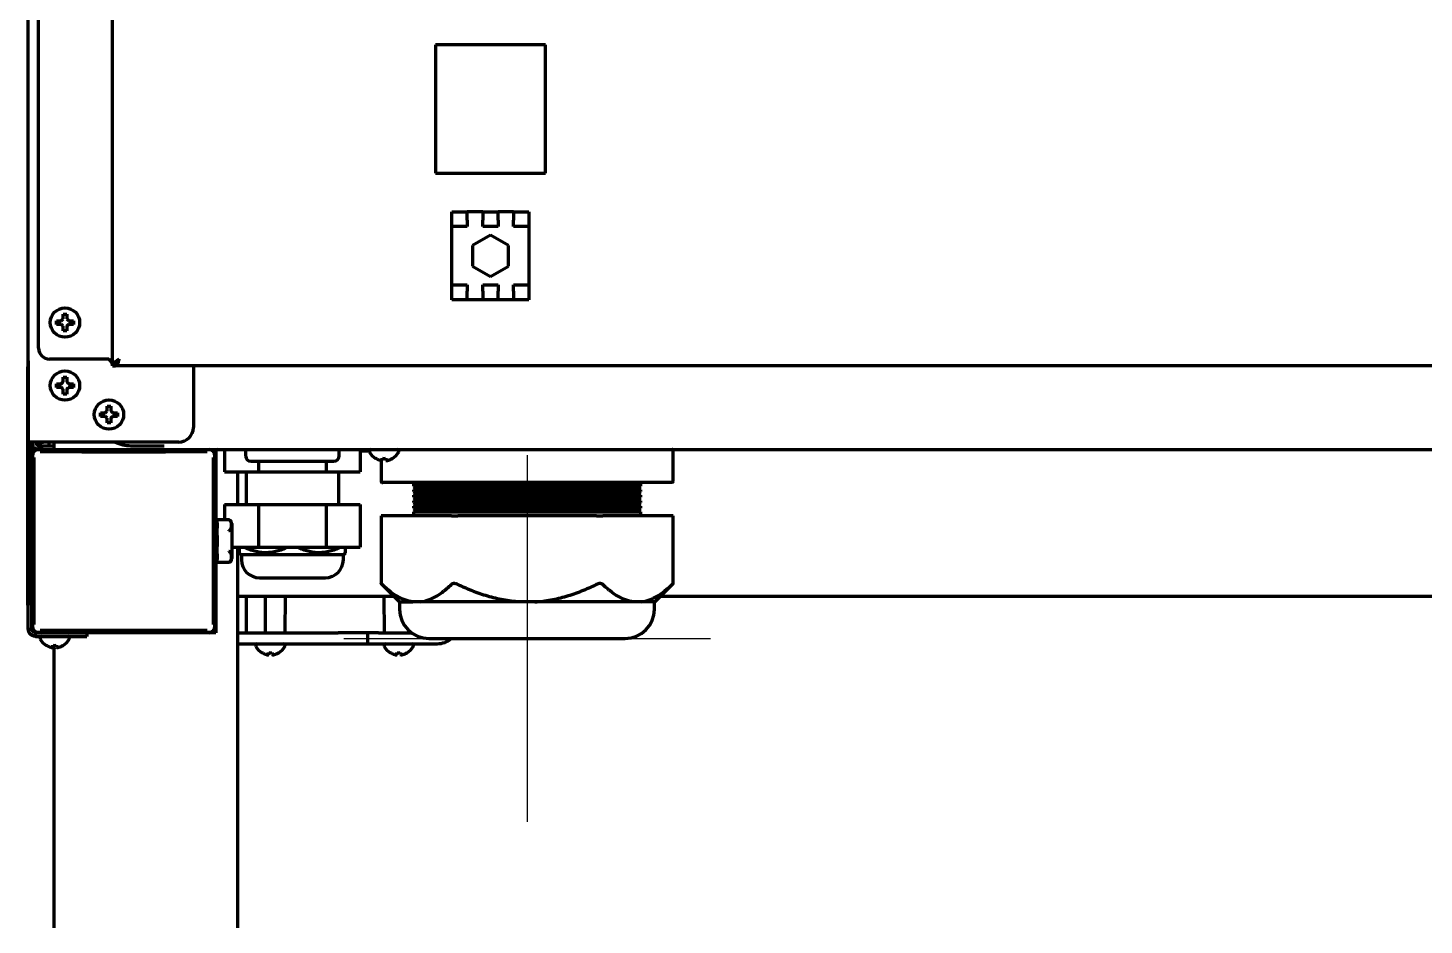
# Model space of a CAD drawing. Header units: inches. Extents: x -2898 to 7248, y 606 to 5598.
# Drawn here: x 6318.7 to 6699.3, y 2282.1 to 2526.8 of the extents above; entities that cross this region are included whole.
import ezdxf

# ---------------------------------------------------------------- set-up
doc = ezdxf.new("R2010")
doc.units = ezdxf.units.IN

# ---------------------------------------------------------------- blocks, each defined once
blk = doc.blocks.new('A$C29D5572B')
at = {"color": 1}
for p, q in [((0, 50), (0, -50)), ((-50, 0), (50, 0))]:
    blk.add_line(p, q, dxfattribs=at)
blk = doc.blocks.new('A$C0F8E2EAE')
blk.add_blockref('A$C29D5572B', (0, 0))

msp = doc.modelspace()

# ---------------------------------------------------------------- linework, layer by layer
at = {"linetype": 'Continuous', "lineweight": 70}
for p, q in [((6318.77, 2413.84), (6318.77, 4065.37)), ((6341.77, 2434.64), (6341.77, 2752.44)), ((6321.57, 2439.44), (6321.57, 2748.14)), ((6459.77, 2522.14), (6429.77, 2522.14)), ((6429.77, 2522.14), (6429.77, 2487.14)), ((6459.77, 2487.14), (6459.77, 2522.14)), ((6429.77, 2487.14), (6459.77, 2487.14)), ((6434.27, 2472.59), (6434.27, 2476.64)), ((6434.27, 2476.64), (6438.47, 2476.64)), ((6438.47, 2474.31), (6438.47, 2476.64)), ((6442.67, 2476.64), (6438.47, 2476.64)), ((6442.67, 2476.64), (6442.67, 2474.31)), ((6442.67, 2476.64), (6446.87, 2476.64)), ((6446.87, 2474.31), (6446.87, 2476.64)), ((6451.07, 2476.64), (6446.87, 2476.64)), ((6451.07, 2476.64), (6455.27, 2476.64)), ((6451.07, 2476.64), (6451.07, 2474.31)), ((6455.27, 2476.64), (6455.27, 2472.59)), ((6434.27, 2471.14), (6434.27, 2472.59)), ((6438.47, 2472.59), (6434.27, 2472.59)), ((6434.27, 2458.14), (6434.27, 2471.14)), ((6438.47, 2474.31), (6438.47, 2472.59)), ((6442.67, 2472.59), (6442.67, 2474.31)), ((6446.87, 2472.59), (6442.67, 2472.59)), ((6446.87, 2474.31), (6446.87, 2472.59)), ((6451.07, 2472.59), (6451.07, 2474.31)), ((6455.27, 2472.59), (6451.07, 2472.59)), ((6455.27, 2472.59), (6455.27, 2471.14)), ((6455.27, 2471.14), (6455.27, 2458.14)), ((6444.77, 2470.29), (6439.88, 2467.47)), ((6439.88, 2467.47), (6439.88, 2461.82)), ((6449.66, 2467.47), (6444.77, 2470.29)), ((6449.66, 2461.82), (6449.66, 2467.47)), ((6439.88, 2461.82), (6444.77, 2458.99)), ((6444.77, 2458.99), (6449.66, 2461.82)), ((6434.27, 2456.7), (6434.27, 2458.14)), ((6434.27, 2452.64), (6434.27, 2456.7)), ((6434.27, 2456.7), (6438.47, 2456.7)), ((6438.47, 2456.7), (6438.47, 2454.98)), ((6442.67, 2454.98), (6442.67, 2456.7)), ((6442.67, 2456.7), (6446.87, 2456.7)), ((6446.87, 2456.7), (6446.87, 2454.98)), ((6451.07, 2456.7), (6455.27, 2456.7)), ((6451.07, 2454.98), (6451.07, 2456.7)), ((6455.27, 2458.14), (6455.27, 2456.7)), ((6455.27, 2456.7), (6455.27, 2452.64)), ((6438.47, 2452.64), (6434.27, 2452.64)), ((6438.47, 2452.64), (6438.47, 2454.98)), ((6442.67, 2452.64), (6438.47, 2452.64)), ((6442.67, 2454.98), (6442.67, 2452.64)), ((6446.87, 2452.64), (6442.67, 2452.64)), ((6446.87, 2452.64), (6446.87, 2454.98)), ((6451.07, 2452.64), (6446.87, 2452.64)), ((6451.07, 2454.98), (6451.07, 2452.64)), ((6455.27, 2452.64), (6451.07, 2452.64)), ((6326.47, 2446.44), (6326.47, 2446.94)), ((6326.47, 2445.94), (6326.47, 2446.44)), ((6331.07, 2446.94), (6331.07, 2446.44)), ((6331.07, 2446.44), (6331.07, 2445.94)), ((6318.81, 2437.84), (6318.67, 2437.84)), ((6318.67, 2437.84), (6318.73, 2434.34)), ((6340.77, 2436.44), (6324.57, 2436.44)), ((6318.68, 2434.34), (6318.73, 2434.34)), ((6318.68, 2432.34), (6318.68, 2434.34)), ((6318.73, 2434.34), (6318.73, 2432.34)), ((6318.73, 2433.91), (6318.77, 2431.84)), ((6341.77, 2434.64), (6342.57, 2434.64)), ((6342.67, 2434.64), (6342.67, 2435.14)), ((7186.87, 2434.64), (6342.67, 2434.64)), ((6363.77, 2434.64), (6363.77, 2417.84)), ((6318.68, 2371.34), (6318.68, 2432.34)), ((6318.73, 2432.34), (6318.73, 2371.34)), ((6318.73, 2431.84), (6318.77, 2431.84)), ((6326.47, 2429.24), (6326.47, 2429.74)), ((6326.47, 2428.74), (6326.47, 2429.24)), ((6331.07, 2429.74), (6331.07, 2429.24)), ((6331.07, 2429.24), (6331.07, 2428.74)), ((6338.47, 2421.34), (6338.47, 2421.84)), ((6338.47, 2420.84), (6338.47, 2421.34)), ((6343.07, 2421.84), (6343.07, 2421.34)), ((6343.07, 2421.34), (6343.07, 2420.84)), ((6318.77, 2362.84), (6318.77, 2413.84)), ((6320.77, 2413.84), (6318.77, 2413.84)), ((6319.77, 2362.84), (6319.77, 2413.84)), ((6359.77, 2413.84), (6320.77, 2413.84)), ((6321.27, 2413.34), (6321.27, 2413.84)), ((6322.47, 2413.84), (6322.47, 2413.34)), ((6324.47, 2412.84), (6324.47, 2413.84)), ((6325.77, 2413.84), (6325.77, 2411.84)), ((6319.77, 2412.04), (6320.77, 2412.04)), ((6319.77, 2363.64), (6319.77, 2410.04)), ((6319.9, 2410.12), (6319.9, 2363.57)), ((6321.27, 2413.34), (6322.47, 2413.34)), ((6368.05, 2411.72), (6321.5, 2411.72)), ((6321.57, 2411.84), (6321.77, 2411.84)), ((6321.77, 2412.84), (6322.44, 2412.84)), ((6321.77, 2411.84), (6321.77, 2412.84)), ((6321.77, 2411.84), (6322.44, 2411.84)), ((6322.44, 2412.84), (6325.77, 2412.84)), ((6322.44, 2411.84), (6322.44, 2412.84)), ((6322.44, 2411.84), (6325.77, 2411.84)), ((6325.77, 2411.84), (7203.77, 2411.84)), ((6346.77, 2412.84), (6353.77, 2412.84)), ((6353.77, 2412.84), (6355.77, 2412.84)), ((6368.94, 2411.44), (6369.77, 2411.44)), ((6369.65, 2363.57), (6369.65, 2410.12)), ((6369.77, 2410.04), (6369.77, 2411.44)), ((6369.77, 2410.04), (6369.77, 2363.64)), ((6369.87, 2411.34), (6369.87, 2391.44)), ((6372.27, 2411.84), (6372.27, 2405.74)), ((6378.02, 2411.84), (6378.02, 2410.09)), ((6403.52, 2410.09), (6403.52, 2411.84)), ((6409.27, 2411.84), (6409.27, 2405.74)), ((6409.27, 2411.44), (6411.77, 2411.44)), ((6411.77, 2411.44), (6411.77, 2411.24)), ((6419.77, 2411.24), (6419.77, 2411.44)), ((6494.59, 2403.09), (6494.59, 2411.59)), ((6379.52, 2408.59), (6402.02, 2408.59)), ((6381.52, 2408.59), (6381.52, 2405.74)), ((6400.02, 2408.59), (6400.02, 2405.74)), ((6413.47, 2409.37), (6413.47, 2409.4)), ((6414.95, 2408.83), (6414.95, 2403.09)), ((6418.07, 2409.4), (6418.07, 2409.37)), ((6372.27, 2405.74), (6381.52, 2405.74)), ((6375.77, 2405.74), (6375.77, 2396.84)), ((6378.15, 2405.74), (6378.15, 2396.84)), ((6381.52, 2405.74), (6400.02, 2405.74)), ((6400.02, 2405.74), (6409.27, 2405.74)), ((6403.4, 2396.84), (6403.4, 2405.74)), ((6415.2, 2402.84), (6415.44, 2402.84)), ((6434.35, 2402.84), (6415.44, 2402.84)), ((6424.64, 2402.84), (6423.77, 2402.34)), ((6423.77, 2402.34), (6454.77, 2402.34)), ((6423.77, 2402.34), (6423.77, 2401.84)), ((6435.86, 2402.84), (6434.35, 2402.84)), ((6473.68, 2402.84), (6435.86, 2402.84)), ((6454.77, 2402.34), (6485.77, 2402.34)), ((6475.19, 2402.84), (6473.68, 2402.84)), ((6494.1, 2402.84), (6475.19, 2402.84)), ((6485.77, 2402.34), (6484.9, 2402.84)), ((6485.77, 2401.84), (6485.77, 2402.34)), ((6494.34, 2402.84), (6494.1, 2402.84)), ((6485.77, 2401.84), (6423.77, 2401.84)), ((6423.77, 2401.84), (6424.64, 2401.34)), ((6424.64, 2401.34), (6423.77, 2400.84)), ((6423.77, 2400.84), (6423.77, 2400.34)), ((6423.77, 2400.84), (6454.77, 2400.84)), ((6485.77, 2400.34), (6423.77, 2400.34)), ((6423.77, 2400.34), (6424.64, 2399.84)), ((6424.64, 2399.84), (6423.77, 2399.34)), ((6423.77, 2399.34), (6454.77, 2399.34)), ((6423.77, 2399.34), (6423.77, 2398.84)), ((6485.77, 2398.84), (6423.77, 2398.84)), ((6423.77, 2398.84), (6424.64, 2398.34)), ((6424.64, 2398.34), (6423.77, 2397.84)), ((6484.9, 2401.34), (6424.64, 2401.34)), ((6484.9, 2399.84), (6424.64, 2399.84)), ((6484.9, 2398.34), (6424.64, 2398.34)), ((6454.77, 2400.84), (6485.77, 2400.84)), ((6454.77, 2399.34), (6485.77, 2399.34)), ((6484.9, 2401.34), (6485.77, 2401.84)), ((6485.77, 2400.84), (6484.9, 2401.34)), ((6484.9, 2399.84), (6485.77, 2400.34)), ((6485.77, 2399.34), (6484.9, 2399.84)), ((6484.9, 2398.34), (6485.77, 2398.84)), ((6485.77, 2397.84), (6484.9, 2398.34)), ((6485.77, 2400.34), (6485.77, 2400.84)), ((6485.77, 2398.84), (6485.77, 2399.34)), ((6372.27, 2396.84), (6381.52, 2396.84)), ((6372.27, 2396.84), (6372.27, 2392.6)), ((6381.52, 2396.84), (6381.52, 2385.14)), ((6381.52, 2396.84), (6400.02, 2396.84)), ((6400.02, 2396.84), (6409.27, 2396.84)), ((6400.02, 2396.84), (6400.02, 2385.14)), ((6409.27, 2396.84), (6409.27, 2385.14)), ((6423.77, 2397.84), (6454.77, 2397.84)), ((6423.77, 2397.84), (6423.77, 2397.34)), ((6485.77, 2397.34), (6423.77, 2397.34)), ((6423.77, 2397.34), (6424.64, 2396.84)), ((6424.64, 2396.84), (6423.77, 2396.34)), ((6423.77, 2396.34), (6423.77, 2395.84)), ((6423.77, 2396.34), (6454.77, 2396.34)), ((6423.77, 2395.84), (6424.64, 2395.34)), ((6485.77, 2395.84), (6423.77, 2395.84)), ((6424.64, 2395.34), (6423.77, 2394.84)), ((6423.77, 2394.84), (6423.77, 2393.74)), ((6423.77, 2394.84), (6454.77, 2394.84)), ((6484.9, 2396.84), (6424.64, 2396.84)), ((6484.9, 2395.34), (6424.64, 2395.34)), ((6454.77, 2397.84), (6485.77, 2397.84)), ((6454.77, 2396.34), (6485.77, 2396.34)), ((6454.77, 2394.84), (6485.77, 2394.84)), ((6484.9, 2396.84), (6485.77, 2397.34)), ((6485.77, 2396.34), (6484.9, 2396.84)), ((6484.9, 2395.34), (6485.77, 2395.84)), ((6485.77, 2394.84), (6484.9, 2395.34)), ((6485.77, 2397.34), (6485.77, 2397.84)), ((6485.77, 2395.84), (6485.77, 2396.34)), ((6485.77, 2393.74), (6485.77, 2394.84)), ((6369.77, 2391.34), (6370.27, 2391.84)), ((6370.27, 2391.84), (6370.27, 2392.5)), ((6370.27, 2391.84), (6370.27, 2391.49)), ((6370.27, 2391.49), (6370.27, 2390.33)), ((6373.44, 2392.6), (6370.37, 2392.6)), ((6373.62, 2392.56), (6373.46, 2392.6)), ((6374.27, 2391.62), (6374.27, 2382.07)), ((6415.22, 2393.74), (6414.95, 2393.74)), ((6414.95, 2393.74), (6414.95, 2375.24)), ((6434.13, 2393.74), (6415.22, 2393.74)), ((6434.13, 2393.74), (6435.86, 2393.74)), ((6473.68, 2393.74), (6435.86, 2393.74)), ((6473.68, 2393.74), (6475.41, 2393.74)), ((6494.32, 2393.74), (6475.41, 2393.74)), ((6494.59, 2393.74), (6494.32, 2393.74)), ((6494.59, 2375.24), (6494.59, 2393.74)), ((6370.27, 2389.67), (6370.27, 2390.33)), ((6370.27, 2388.36), (6370.27, 2389.67)), ((6370.27, 2388.36), (6370.27, 2387.2)), ((6370.27, 2387.2), (6370.27, 2386.49)), ((6370.27, 2386.49), (6370.27, 2385.33)), ((6370.27, 2384.01), (6370.27, 2385.33)), ((6370.27, 2383.36), (6370.27, 2384.01)), ((6370.27, 2383.36), (6370.27, 2382.2)), ((6374.27, 2385.14), (6381.52, 2385.14)), ((6375.77, 2385.14), (6375.77, 2281.34)), ((6376.27, 2383.64), (6376.87, 2383.04)), ((6381.52, 2385.14), (6400.02, 2385.14)), ((6400.02, 2385.14), (6409.27, 2385.14)), ((6404.67, 2383.04), (6405.27, 2383.64)), ((6370.27, 2381.84), (6369.77, 2382.34)), ((6369.87, 2382.24), (6369.87, 2361.84)), ((6370.27, 2382.2), (6370.27, 2381.84)), ((6370.27, 2381.19), (6370.27, 2381.84)), ((6370.37, 2381.09), (6373.44, 2381.09)), ((6376.87, 2383.04), (6376.87, 2381.74)), ((6404.67, 2383.04), (6376.87, 2383.04)), ((6404.67, 2381.74), (6404.67, 2383.04)), ((6381.77, 2376.84), (6399.77, 2376.84)), ((6318.77, 2371.84), (6318.73, 2371.84)), ((6369.77, 2371.84), (6369.88, 2371.84)), ((6375.78, 2371.84), (6418.36, 2371.84)), ((6378.15, 2371.84), (6378.15, 2361.84)), ((6383.4, 2361.84), (6383.4, 2371.84)), ((6388.77, 2361.84), (6388.86, 2371.84)), ((6414.95, 2375.24), (6419.95, 2370.24)), ((6415.68, 2371.84), (6415.77, 2361.84)), ((6489.59, 2370.24), (6494.59, 2375.24)), ((6491.2, 2371.84), (6737.63, 2371.84)), ((6318.68, 2369.34), (6318.68, 2371.34)), ((6318.73, 2369.34), (6318.68, 2369.34)), ((6318.73, 2371.34), (6318.73, 2369.34)), ((6419.95, 2370.24), (6423.6, 2370.24)), ((6420.02, 2370.24), (6420.02, 2368.24)), ((6424.68, 2370.24), (6423.6, 2370.24)), ((6425.75, 2370.24), (6424.68, 2370.24)), ((6452.62, 2370.24), (6425.75, 2370.24)), ((6454.77, 2370.24), (6452.62, 2370.24)), ((6456.92, 2370.24), (6454.77, 2370.24)), ((6483.79, 2370.24), (6456.92, 2370.24)), ((6484.87, 2370.24), (6483.79, 2370.24)), ((6485.94, 2370.24), (6484.87, 2370.24)), ((6489.59, 2370.24), (6485.94, 2370.24)), ((6489.52, 2368.24), (6489.52, 2370.24)), ((6318.77, 2362.84), (6319.77, 2362.84)), ((6320.77, 2361.84), (6334.62, 2361.84)), ((6320.77, 2360.84), (6320.77, 2361.84)), ((6320.77, 2360.84), (6334.62, 2360.84)), ((6321.5, 2361.97), (6368.05, 2361.97)), ((6367.97, 2361.84), (6321.57, 2361.84)), ((6321.97, 2360.44), (6321.97, 2360.24)), ((6324.22, 2361.84), (6324.22, 2361.84)), ((6327.72, 2361.84), (6327.72, 2361.84)), ((6329.97, 2360.24), (6329.97, 2360.44)), ((6334.77, 2361.84), (6334.62, 2361.84)), ((6334.62, 2360.84), (6334.77, 2360.84)), ((6334.77, 2361.84), (6334.77, 2360.84)), ((6369.87, 2361.84), (6367.97, 2361.84)), ((6375.77, 2361.84), (6403.27, 2361.84)), ((6411.27, 2361.84), (6403.27, 2361.84)), ((6414.27, 2361.84), (6411.27, 2361.84)), ((6411.27, 2361.84), (6411.27, 2358.84)), ((6414.27, 2361.84), (6423.22, 2361.84)), ((6428.02, 2360.24), (6454.77, 2360.24)), ((6454.77, 2360.24), (6481.52, 2360.24)), ((6323.67, 2358.37), (6323.67, 2358.4)), ((6325.77, 2358.4), (6325.77, 2281.34)), ((6328.27, 2358.4), (6328.27, 2358.37)), ((6375.77, 2358.84), (6403.27, 2358.84)), ((6380.77, 2358.44), (6380.77, 2358.24)), ((6388.77, 2358.24), (6388.77, 2358.44)), ((6403.27, 2358.84), (6411.27, 2358.84)), ((6411.27, 2358.84), (6414.27, 2358.84)), ((6414.27, 2358.84), (6430.27, 2358.84)), ((6415.77, 2358.44), (6415.77, 2358.24)), ((6423.77, 2358.24), (6423.77, 2358.44)), ((6382.47, 2356.37), (6382.47, 2356.4)), ((6387.07, 2356.4), (6387.07, 2356.37)), ((6417.47, 2356.37), (6417.47, 2356.4)), ((6422.07, 2356.4), (6422.07, 2356.37))]:
    msp.add_line(p, q, dxfattribs=at)
for centre in [(6328.77, 2446.44), (6328.77, 2429.24), (6340.77, 2421.34)]:
    msp.add_circle(centre, 4, dxfattribs=at)
for centre, radius, start, end in [((6324.57, 2439.44), 3, 180, 270), ((6359.77, 2417.84), 4, 270, 0), ((6346.77, 2422.84), 10, 244.1573, 270), ((6321.57, 2410.04), 1.8, 90, 180), ((6367.97, 2410.04), 1.8, 0, 90), ((6370.37, 2411.34), 0.5, 90, 180), ((6379.52, 2410.09), 1.5, 180, 270), ((6402.02, 2410.09), 1.5, 270, 0), ((6412.17, 2411.44), 0.4, 90, 180), ((6412.17, 2411.24), 0.4, 180, 210.3012), ((6415.97, 2413.46), 4.8, 210.3012, 238.6273), ((6415.57, 2413.46), 4.8, 301.3727, 329.6988), ((6419.37, 2411.44), 0.4, 0, 90), ((6419.37, 2411.24), 0.4, 329.6988, 0), ((6494.34, 2411.59), 0.25, 0, 90), ((6415.2, 2403.09), 0.25, 180, 270), ((6494.34, 2403.09), 0.25, 270, 0), ((6370.37, 2392.5), 0.1, 90, 180), ((6373.44, 2392.5), 0.1, 79.3614, 90), ((6370.37, 2381.19), 0.1, 180, 270), ((6373.44, 2381.19), 0.1, 270, 280.6386), ((6373.27, 2382.07), 1, 280.7805, 0), ((6381.77, 2381.74), 4.9, 180, 270), ((6399.77, 2381.74), 4.9, 270, 0), ((6428.02, 2368.24), 8, 180, 270), ((6481.52, 2368.24), 8, 270, 0), ((6321.57, 2363.64), 1.8, 180, 270), ((6322.37, 2360.44), 0.4, 90, 180), ((6322.37, 2360.24), 0.4, 180, 210.3012), ((6329.57, 2360.44), 0.4, 0, 90), ((6329.57, 2360.24), 0.4, 329.6988, 0), ((6367.97, 2363.64), 1.8, 270, 0), ((6430.27, 2364.84), 6, 270, 309.9459), ((6326.17, 2362.46), 4.8, 210.3012, 238.6273), ((6325.77, 2362.46), 4.8, 301.3727, 329.6988), ((6381.17, 2358.44), 0.4, 90, 180), ((6381.17, 2358.24), 0.4, 180, 210.3012), ((6384.97, 2360.46), 4.8, 210.3012, 238.6273), ((6384.57, 2360.46), 4.8, 301.3727, 329.6988), ((6388.37, 2358.44), 0.4, 0, 90), ((6388.37, 2358.24), 0.4, 329.6988, 0), ((6416.17, 2358.44), 0.4, 90, 180), ((6416.17, 2358.24), 0.4, 180, 210.3012), ((6419.97, 2360.46), 4.8, 210.3012, 238.6273), ((6419.57, 2360.46), 4.8, 301.3727, 329.6988), ((6423.37, 2358.44), 0.4, 0, 90), ((6423.37, 2358.24), 0.4, 329.6988, 0)]:
    msp.add_arc(centre, radius, start, end, dxfattribs=at)
for centre, major_axis, ratio, start_param, end_param in [((6321.5, 2410.12), (-1.13, 1.13), 0.999695, 5.497939, 7.068431), ((6344.77, 2414.59), (-193.8, 0), 0.017452, 1.452938, 1.688654), ((6368.05, 2410.12), (1.13, 1.13), 0.999695, 5.497939, 7.068431), ((6317.02, 2386.84), (0, 193.8), 0.017452, 4.594531, 4.830247), ((6372.52, 2386.84), (0, -193.8), 0.017452, 4.594531, 4.830247), ((6321.5, 2363.57), (-1.13, -1.13), 0.999695, 5.497939, 7.068431), ((6344.77, 2359.1), (193.8, 0), 0.017452, 1.452938, 1.688654), ((6368.05, 2363.57), (1.13, -1.13), 0.999695, 5.497939, 7.068431)]:
    msp.add_ellipse(centre, major_axis=major_axis, ratio=ratio, start_param=start_param, end_param=end_param, dxfattribs=at)
for points in [[(6328.27, 2447.44), (6328.27, 2447.5), (6328.27, 2447.61), (6328.27, 2447.77), (6328.27, 2447.93), (6328.27, 2448.08), (6328.27, 2448.23), (6328.27, 2448.39), (6328.27, 2448.56), (6328.27, 2448.68), (6328.27, 2448.74)], [(6328.27, 2448.74), (6328.44, 2448.74), (6328.77, 2448.74), (6329.1, 2448.74), (6329.27, 2448.74)], [(6327.77, 2445.94), (6327.72, 2445.94), (6327.61, 2445.94), (6327.45, 2445.94), (6327.29, 2445.94), (6327.13, 2445.94), (6326.98, 2445.94), (6326.82, 2445.94), (6326.66, 2445.94), (6326.53, 2445.94), (6326.47, 2445.94)], [(6327.77, 2446.94), (6327.79, 2446.97), (6327.84, 2447.01), (6327.91, 2447.09), (6327.98, 2447.16), (6328.06, 2447.23), (6328.13, 2447.3), (6328.2, 2447.37), (6328.25, 2447.42), (6328.27, 2447.44)], [(6328.27, 2445.44), (6328.24, 2445.47), (6328.19, 2445.52), (6328.12, 2445.59), (6328.05, 2445.67), (6327.98, 2445.74), (6327.91, 2445.81), (6327.84, 2445.87), (6327.79, 2445.92), (6327.77, 2445.94)], [(6329.27, 2444.14), (6329.1, 2444.14), (6328.77, 2444.14), (6328.44, 2444.14), (6328.27, 2444.14)], [(6329.27, 2447.44), (6329.3, 2447.42), (6329.35, 2447.37), (6329.42, 2447.29), (6329.49, 2447.22), (6329.56, 2447.15), (6329.63, 2447.08), (6329.7, 2447.01), (6329.75, 2446.97), (6329.77, 2446.94)], [(6329.77, 2445.94), (6329.75, 2445.92), (6329.7, 2445.87), (6329.63, 2445.8), (6329.56, 2445.73), (6329.49, 2445.66), (6329.41, 2445.59), (6329.34, 2445.51), (6329.29, 2445.47), (6329.27, 2445.44)], [(6329.27, 2445.44), (6329.27, 2445.39), (6329.27, 2445.28), (6329.27, 2445.12), (6329.27, 2444.96), (6329.27, 2444.81), (6329.27, 2444.65), (6329.27, 2444.5), (6329.27, 2444.33), (6329.27, 2444.21), (6329.27, 2444.14)], [(6329.77, 2446.94), (6329.82, 2446.94), (6329.93, 2446.94), (6330.09, 2446.94), (6330.25, 2446.94), (6330.41, 2446.94), (6330.56, 2446.94), (6330.72, 2446.94), (6330.88, 2446.94), (6331.01, 2446.94), (6331.07, 2446.94)], [(6341.77, 2434.64), (6341.77, 2434.84), (6341.68, 2435.24), (6341.29, 2435.84), (6340.95, 2436.24), (6340.77, 2436.44)], [(6343.57, 2436.44), (6343.26, 2436.24), (6342.63, 2435.84), (6341.94, 2435.24), (6341.77, 2434.84), (6341.77, 2434.64)], [(6342.67, 2434.64), (6342.75, 2434.64), (6342.9, 2434.74), (6343.12, 2435.14), (6343.35, 2435.74), (6343.5, 2436.21), (6343.57, 2436.44)], [(6327.77, 2429.74), (6327.79, 2429.77), (6327.84, 2429.81), (6327.91, 2429.89), (6327.98, 2429.96), (6328.06, 2430.03), (6328.13, 2430.1), (6328.2, 2430.17), (6328.25, 2430.22), (6328.27, 2430.24)], [(6328.27, 2430.24), (6328.27, 2430.3), (6328.27, 2430.41), (6328.27, 2430.57), (6328.27, 2430.73), (6328.27, 2430.88), (6328.27, 2431.03), (6328.27, 2431.19), (6328.27, 2431.36), (6328.27, 2431.48), (6328.27, 2431.54)], [(6328.27, 2431.54), (6328.44, 2431.54), (6328.77, 2431.54), (6329.1, 2431.54), (6329.27, 2431.54)], [(6329.27, 2430.24), (6329.3, 2430.22), (6329.35, 2430.17), (6329.42, 2430.09), (6329.49, 2430.02), (6329.56, 2429.95), (6329.63, 2429.88), (6329.7, 2429.81), (6329.75, 2429.77), (6329.77, 2429.74)], [(6329.77, 2429.74), (6329.82, 2429.74), (6329.93, 2429.74), (6330.09, 2429.74), (6330.25, 2429.74), (6330.41, 2429.74), (6330.56, 2429.74), (6330.72, 2429.74), (6330.88, 2429.74), (6331.01, 2429.74), (6331.07, 2429.74)], [(6327.77, 2428.74), (6327.72, 2428.74), (6327.61, 2428.74), (6327.45, 2428.74), (6327.29, 2428.74), (6327.13, 2428.74), (6326.98, 2428.74), (6326.82, 2428.74), (6326.66, 2428.74), (6326.53, 2428.74), (6326.47, 2428.74)], [(6328.27, 2428.24), (6328.24, 2428.27), (6328.19, 2428.32), (6328.12, 2428.39), (6328.05, 2428.47), (6327.98, 2428.54), (6327.91, 2428.61), (6327.84, 2428.67), (6327.79, 2428.72), (6327.77, 2428.74)], [(6329.27, 2426.94), (6329.1, 2426.94), (6328.77, 2426.94), (6328.44, 2426.94), (6328.27, 2426.94)], [(6329.77, 2428.74), (6329.75, 2428.72), (6329.7, 2428.67), (6329.63, 2428.6), (6329.56, 2428.53), (6329.49, 2428.46), (6329.41, 2428.39), (6329.34, 2428.31), (6329.29, 2428.27), (6329.27, 2428.24)], [(6329.27, 2428.24), (6329.27, 2428.19), (6329.27, 2428.08), (6329.27, 2427.92), (6329.27, 2427.76), (6329.27, 2427.61), (6329.27, 2427.45), (6329.27, 2427.3), (6329.27, 2427.13), (6329.27, 2427.01), (6329.27, 2426.94)], [(6339.77, 2421.84), (6339.79, 2421.87), (6339.84, 2421.91), (6339.91, 2421.99), (6339.98, 2422.06), (6340.06, 2422.13), (6340.13, 2422.2), (6340.2, 2422.27), (6340.25, 2422.32), (6340.27, 2422.34)], [(6340.27, 2422.34), (6340.27, 2422.4), (6340.27, 2422.51), (6340.27, 2422.67), (6340.27, 2422.83), (6340.27, 2422.98), (6340.27, 2423.13), (6340.27, 2423.29), (6340.27, 2423.46), (6340.27, 2423.58), (6340.27, 2423.64)], [(6340.27, 2423.64), (6340.44, 2423.64), (6340.77, 2423.64), (6341.1, 2423.64), (6341.27, 2423.64)], [(6341.27, 2422.34), (6341.3, 2422.32), (6341.35, 2422.27), (6341.42, 2422.19), (6341.49, 2422.12), (6341.56, 2422.05), (6341.63, 2421.98), (6341.7, 2421.91), (6341.75, 2421.87), (6341.77, 2421.84)], [(6341.77, 2421.84), (6341.82, 2421.84), (6341.93, 2421.84), (6342.09, 2421.84), (6342.25, 2421.84), (6342.41, 2421.84), (6342.56, 2421.84), (6342.72, 2421.84), (6342.88, 2421.84), (6343.01, 2421.84), (6343.07, 2421.84)], [(6339.77, 2420.84), (6339.72, 2420.84), (6339.61, 2420.84), (6339.45, 2420.84), (6339.29, 2420.84), (6339.13, 2420.84), (6338.98, 2420.84), (6338.82, 2420.84), (6338.66, 2420.84), (6338.53, 2420.84), (6338.47, 2420.84)], [(6340.27, 2420.34), (6340.24, 2420.37), (6340.19, 2420.42), (6340.12, 2420.49), (6340.05, 2420.57), (6339.98, 2420.64), (6339.91, 2420.71), (6339.84, 2420.77), (6339.79, 2420.82), (6339.77, 2420.84)], [(6341.27, 2419.04), (6341.1, 2419.04), (6340.77, 2419.04), (6340.44, 2419.04), (6340.27, 2419.04)], [(6341.77, 2420.84), (6341.75, 2420.82), (6341.7, 2420.77), (6341.63, 2420.7), (6341.56, 2420.63), (6341.49, 2420.56), (6341.41, 2420.49), (6341.34, 2420.41), (6341.29, 2420.37), (6341.27, 2420.34)], [(6341.27, 2420.34), (6341.27, 2420.29), (6341.27, 2420.18), (6341.27, 2420.02), (6341.27, 2419.86), (6341.27, 2419.71), (6341.27, 2419.55), (6341.27, 2419.4), (6341.27, 2419.23), (6341.27, 2419.11), (6341.27, 2419.04)], [(6319.77, 2413.84), (6319.77, 2413.58), (6319.87, 2413.06), (6320.32, 2412.39), (6320.99, 2411.95), (6321.51, 2411.84), (6321.77, 2411.84)], [(6320.77, 2413.84), (6320.77, 2413.8), (6320.78, 2413.7), (6320.81, 2413.56), (6320.86, 2413.43), (6320.93, 2413.3), (6321.01, 2413.19), (6321.11, 2413.08), (6321.23, 2413), (6321.35, 2412.93), (6321.49, 2412.88), (6321.63, 2412.85), (6321.72, 2412.84), (6321.77, 2412.84)], [(6414.77, 2408.85), (6414.79, 2408.84), (6414.84, 2408.84), (6414.91, 2408.83), (6414.98, 2408.83), (6415.06, 2408.83), (6415.13, 2408.83), (6415.2, 2408.84), (6415.25, 2408.84), (6415.27, 2408.85)], [(6415.27, 2408.85), (6415.27, 2408.86), (6415.27, 2408.89), (6415.27, 2408.94), (6415.27, 2409), (6415.27, 2409.06), (6415.27, 2409.13), (6415.27, 2409.2), (6415.27, 2409.29), (6415.27, 2409.36), (6415.27, 2409.4)], [(6415.27, 2409.4), (6415.44, 2409.38), (6415.77, 2409.35), (6416.1, 2409.38), (6416.27, 2409.4)], [(6416.27, 2408.85), (6416.3, 2408.84), (6416.35, 2408.84), (6416.42, 2408.83), (6416.49, 2408.83), (6416.56, 2408.83), (6416.63, 2408.83), (6416.7, 2408.84), (6416.75, 2408.84), (6416.77, 2408.85)], [(6416.77, 2408.85), (6416.82, 2408.86), (6416.93, 2408.89), (6417.09, 2408.94), (6417.25, 2409), (6417.41, 2409.06), (6417.56, 2409.13), (6417.72, 2409.2), (6417.88, 2409.29), (6418.01, 2409.36), (6418.07, 2409.4)], [(6320.77, 2360.84), (6320.7, 2360.84), (6320.55, 2360.85), (6320.32, 2360.89), (6320.11, 2360.95), (6319.9, 2361.04), (6319.7, 2361.15), (6319.52, 2361.28), (6319.35, 2361.43), (6319.2, 2361.59), (6319.07, 2361.78), (6318.97, 2361.97), (6318.88, 2362.18), (6318.82, 2362.4), (6318.78, 2362.62), (6318.77, 2362.77), (6318.77, 2362.84)], [(6320.77, 2361.84), (6320.72, 2361.84), (6320.61, 2361.85), (6320.46, 2361.89), (6320.31, 2361.95), (6320.18, 2362.03), (6320.06, 2362.13), (6319.96, 2362.25), (6319.88, 2362.39), (6319.82, 2362.53), (6319.78, 2362.69), (6319.77, 2362.79), (6319.77, 2362.84)], [(6324.97, 2357.85), (6324.99, 2357.84), (6325.04, 2357.84), (6325.11, 2357.83), (6325.18, 2357.83), (6325.26, 2357.83), (6325.33, 2357.83), (6325.4, 2357.84), (6325.45, 2357.84), (6325.47, 2357.85)], [(6325.47, 2357.85), (6325.47, 2357.86), (6325.47, 2357.89), (6325.47, 2357.94), (6325.47, 2358), (6325.47, 2358.06), (6325.47, 2358.13), (6325.47, 2358.2), (6325.47, 2358.29), (6325.47, 2358.36), (6325.47, 2358.4)], [(6325.47, 2358.4), (6325.64, 2358.38), (6325.97, 2358.35), (6326.3, 2358.38), (6326.47, 2358.4)], [(6326.47, 2357.85), (6326.5, 2357.84), (6326.55, 2357.84), (6326.62, 2357.83), (6326.69, 2357.83), (6326.76, 2357.83), (6326.83, 2357.83), (6326.9, 2357.84), (6326.95, 2357.84), (6326.97, 2357.85)], [(6326.97, 2357.85), (6327.02, 2357.86), (6327.13, 2357.89), (6327.29, 2357.94), (6327.45, 2358), (6327.61, 2358.06), (6327.76, 2358.13), (6327.92, 2358.2), (6328.08, 2358.29), (6328.21, 2358.36), (6328.27, 2358.4)], [(6383.77, 2355.85), (6383.79, 2355.84), (6383.84, 2355.84), (6383.91, 2355.83), (6383.98, 2355.83), (6384.06, 2355.83), (6384.13, 2355.83), (6384.2, 2355.84), (6384.25, 2355.84), (6384.27, 2355.85)], [(6384.27, 2355.85), (6384.27, 2355.86), (6384.27, 2355.89), (6384.27, 2355.94), (6384.27, 2356), (6384.27, 2356.06), (6384.27, 2356.13), (6384.27, 2356.2), (6384.27, 2356.29), (6384.27, 2356.36), (6384.27, 2356.4)], [(6384.27, 2356.4), (6384.44, 2356.38), (6384.77, 2356.35), (6385.1, 2356.38), (6385.27, 2356.4)], [(6385.27, 2355.85), (6385.3, 2355.84), (6385.35, 2355.84), (6385.42, 2355.83), (6385.49, 2355.83), (6385.56, 2355.83), (6385.63, 2355.83), (6385.7, 2355.84), (6385.75, 2355.84), (6385.77, 2355.85)], [(6385.77, 2355.85), (6385.82, 2355.86), (6385.93, 2355.89), (6386.09, 2355.94), (6386.25, 2356), (6386.41, 2356.06), (6386.56, 2356.13), (6386.72, 2356.2), (6386.88, 2356.29), (6387.01, 2356.36), (6387.07, 2356.4)], [(6418.77, 2355.85), (6418.79, 2355.84), (6418.84, 2355.84), (6418.91, 2355.83), (6418.98, 2355.83), (6419.06, 2355.83), (6419.13, 2355.83), (6419.2, 2355.84), (6419.25, 2355.84), (6419.27, 2355.85)], [(6419.27, 2355.85), (6419.27, 2355.86), (6419.27, 2355.89), (6419.27, 2355.94), (6419.27, 2356), (6419.27, 2356.06), (6419.27, 2356.13), (6419.27, 2356.2), (6419.27, 2356.29), (6419.27, 2356.36), (6419.27, 2356.4)], [(6419.27, 2356.4), (6419.44, 2356.38), (6419.77, 2356.35), (6420.1, 2356.38), (6420.27, 2356.4)], [(6420.27, 2355.85), (6420.3, 2355.84), (6420.35, 2355.84), (6420.42, 2355.83), (6420.49, 2355.83), (6420.56, 2355.83), (6420.63, 2355.83), (6420.7, 2355.84), (6420.75, 2355.84), (6420.77, 2355.85)], [(6420.77, 2355.85), (6420.82, 2355.86), (6420.93, 2355.89), (6421.09, 2355.94), (6421.25, 2356), (6421.41, 2356.06), (6421.56, 2356.13), (6421.72, 2356.2), (6421.88, 2356.29), (6422.01, 2356.36), (6422.07, 2356.4)]]:
    msp.add_open_spline(points, degree=3, dxfattribs=at)
for points, knots in [([(6329.27, 2448.74), (6329.27, 2448.54), (6329.27, 2448.33), (6329.27, 2448.01), (6329.27, 2447.9), (6329.27, 2447.67), (6329.27, 2447.56), (6329.27, 2447.44)], [0, 0, 0, 0, 0.5, 0.5, 0.75, 0.75, 1, 1, 1, 1]), ([(6326.47, 2446.94), (6326.67, 2446.94), (6326.88, 2446.94), (6327.21, 2446.94), (6327.32, 2446.94), (6327.54, 2446.94), (6327.66, 2446.94), (6327.77, 2446.94)], [0, 0, 0, 0, 0.5, 0.5, 0.75, 0.75, 1, 1, 1, 1]), ([(6328.27, 2444.14), (6328.27, 2444.35), (6328.27, 2444.56), (6328.27, 2444.88), (6328.27, 2444.99), (6328.27, 2445.21), (6328.27, 2445.33), (6328.27, 2445.44)], [0, 0, 0, 0, 0.5, 0.5, 0.75, 0.75, 1, 1, 1, 1]), ([(6331.07, 2445.94), (6330.87, 2445.94), (6330.66, 2445.94), (6330.33, 2445.94), (6330.22, 2445.94), (6330, 2445.94), (6329.89, 2445.94), (6329.77, 2445.94)], [0, 0, 0, 0, 0.5, 0.5, 0.75, 0.75, 1, 1, 1, 1]), ([(6343.57, 2436.44), (6343.51, 2436.37), (6343.44, 2436.29), (6343.31, 2436.14), (6343.25, 2436.07), (6343.13, 2435.92), (6343.07, 2435.84), (6342.96, 2435.69), (6342.91, 2435.62), (6342.82, 2435.47), (6342.78, 2435.39), (6342.7, 2435.24), (6342.67, 2435.17), (6342.62, 2435.02), (6342.6, 2434.94), (6342.58, 2434.79), (6342.57, 2434.72), (6342.57, 2434.64)], [0, 0, 0, 0, 0.125, 0.125, 0.25, 0.25, 0.375, 0.375, 0.5, 0.5, 0.625, 0.625, 0.75, 0.75, 0.875, 0.875, 1, 1, 1, 1]), ([(6342.67, 2435.44), (6342.71, 2435.44), (6342.75, 2435.45), (6342.82, 2435.48), (6342.86, 2435.49), (6342.93, 2435.54), (6342.97, 2435.58), (6343.05, 2435.65), (6343.08, 2435.69), (6343.16, 2435.78), (6343.2, 2435.83), (6343.27, 2435.94), (6343.31, 2436), (6343.38, 2436.12), (6343.42, 2436.18), (6343.5, 2436.31), (6343.53, 2436.38), (6343.57, 2436.44)], [0, 0, 0, 0, 0.125, 0.125, 0.25, 0.25, 0.375, 0.375, 0.5, 0.5, 0.625, 0.625, 0.75, 0.75, 0.875, 0.875, 1, 1, 1, 1]), ([(6326.47, 2429.74), (6326.67, 2429.74), (6326.88, 2429.74), (6327.21, 2429.74), (6327.32, 2429.74), (6327.54, 2429.74), (6327.66, 2429.74), (6327.77, 2429.74)], [0, 0, 0, 0, 0.5, 0.5, 0.75, 0.75, 1, 1, 1, 1]), ([(6329.27, 2431.54), (6329.27, 2431.34), (6329.27, 2431.13), (6329.27, 2430.81), (6329.27, 2430.7), (6329.27, 2430.47), (6329.27, 2430.36), (6329.27, 2430.24)], [0, 0, 0, 0, 0.5, 0.5, 0.75, 0.75, 1, 1, 1, 1]), ([(6328.27, 2426.94), (6328.27, 2427.15), (6328.27, 2427.36), (6328.27, 2427.68), (6328.27, 2427.79), (6328.27, 2428.01), (6328.27, 2428.13), (6328.27, 2428.24)], [0, 0, 0, 0, 0.5, 0.5, 0.75, 0.75, 1, 1, 1, 1]), ([(6331.07, 2428.74), (6330.87, 2428.74), (6330.66, 2428.74), (6330.33, 2428.74), (6330.22, 2428.74), (6330, 2428.74), (6329.89, 2428.74), (6329.77, 2428.74)], [0, 0, 0, 0, 0.5, 0.5, 0.75, 0.75, 1, 1, 1, 1]), ([(6338.47, 2421.84), (6338.67, 2421.84), (6338.88, 2421.84), (6339.21, 2421.84), (6339.32, 2421.84), (6339.54, 2421.84), (6339.66, 2421.84), (6339.77, 2421.84)], [0, 0, 0, 0, 0.5, 0.5, 0.75, 0.75, 1, 1, 1, 1]), ([(6341.27, 2423.64), (6341.27, 2423.44), (6341.27, 2423.23), (6341.27, 2422.91), (6341.27, 2422.8), (6341.27, 2422.57), (6341.27, 2422.46), (6341.27, 2422.34)], [0, 0, 0, 0, 0.5, 0.5, 0.75, 0.75, 1, 1, 1, 1]), ([(6340.27, 2419.04), (6340.27, 2419.25), (6340.27, 2419.46), (6340.27, 2419.78), (6340.27, 2419.89), (6340.27, 2420.11), (6340.27, 2420.23), (6340.27, 2420.34)], [0, 0, 0, 0, 0.5, 0.5, 0.75, 0.75, 1, 1, 1, 1]), ([(6343.07, 2420.84), (6342.87, 2420.84), (6342.66, 2420.84), (6342.33, 2420.84), (6342.22, 2420.84), (6342, 2420.84), (6341.89, 2420.84), (6341.77, 2420.84)], [0, 0, 0, 0, 0.5, 0.5, 0.75, 0.75, 1, 1, 1, 1]), ([(6322.49, 2413.84), (6322.49, 2413.82), (6322.48, 2413.72), (6322.47, 2413.55), (6322.47, 2413.41), (6322.47, 2413.34)], [0, 0, 0, 0, 0.166667, 0.583333, 1, 1, 1, 1]), ([(6413.47, 2409.4), (6413.67, 2409.27), (6413.88, 2409.17), (6414.21, 2409.03), (6414.32, 2408.99), (6414.54, 2408.91), (6414.66, 2408.88), (6414.77, 2408.85)], [0, 0, 0, 0, 0.5, 0.5, 0.75, 0.75, 1, 1, 1, 1]), ([(6416.27, 2409.4), (6416.27, 2409.27), (6416.27, 2409.17), (6416.27, 2409.03), (6416.27, 2408.99), (6416.27, 2408.91), (6416.27, 2408.88), (6416.27, 2408.85)], [0, 0, 0, 0, 0.5, 0.5, 0.75, 0.75, 1, 1, 1, 1]), ([(6373.44, 2389.76), (6373.47, 2389.76), (6373.5, 2389.77), (6373.54, 2389.78), (6373.55, 2389.79), (6373.58, 2389.8), (6373.59, 2389.8), (6373.63, 2389.82), (6373.65, 2389.83), (6373.7, 2389.85), (6373.72, 2389.86), (6373.78, 2389.9), (6373.81, 2389.93), (6373.87, 2389.98), (6373.9, 2390.01), (6373.93, 2390.06), (6373.94, 2390.07), (6373.96, 2390.1), (6373.97, 2390.12), (6374, 2390.16), (6374.02, 2390.19), (6374.06, 2390.29), (6374.08, 2390.35), (6374.1, 2390.44), (6374.11, 2390.48), (6374.12, 2390.54), (6374.13, 2390.57), (6374.14, 2390.67), (6374.15, 2390.73), (6374.16, 2390.86), (6374.16, 2390.98), (6374.16, 2391.17), (6374.16, 2391.3), (6374.16, 2391.43), (6374.16, 2391.49), (6374.15, 2391.62), (6374.14, 2391.68), (6374.13, 2391.78), (6374.12, 2391.81), (6374.11, 2391.87), (6374.1, 2391.9), (6374.08, 2392), (6374.06, 2392.06), (6374.02, 2392.15), (6374, 2392.18), (6373.97, 2392.24), (6373.94, 2392.27), (6373.91, 2392.32), (6373.9, 2392.33), (6373.87, 2392.36), (6373.85, 2392.38), (6373.81, 2392.42), (6373.77, 2392.45), (6373.72, 2392.48), (6373.69, 2392.5), (6373.65, 2392.52), (6373.63, 2392.53), (6373.59, 2392.54), (6373.58, 2392.55), (6373.55, 2392.56), (6373.54, 2392.56), (6373.5, 2392.58), (6373.47, 2392.58), (6373.44, 2392.59)], [0, 0, 0, 0, 0.015625, 0.015625, 0.023437, 0.023437, 0.03125, 0.03125, 0.046875, 0.046875, 0.0625, 0.0625, 0.09375, 0.09375, 0.125, 0.125, 0.140625, 0.140625, 0.15625, 0.15625, 0.1875, 0.1875, 0.25, 0.25, 0.28125, 0.28125, 0.3125, 0.3125, 0.375, 0.375, 0.4375, 0.5, 0.5625, 0.5625, 0.625, 0.625, 0.6875, 0.6875, 0.71875, 0.71875, 0.75, 0.75, 0.8125, 0.8125, 0.84375, 0.84375, 0.875, 0.875, 0.890625, 0.890625, 0.90625, 0.90625, 0.9375, 0.9375, 0.953125, 0.953125, 0.96875, 0.96875, 0.976563, 0.976563, 0.984375, 0.984375, 1, 1, 1, 1]), ([(6373.46, 2389.72), (6373.49, 2389.73), (6373.52, 2389.73), (6373.58, 2389.75), (6373.6, 2389.76), (6373.66, 2389.77), (6373.68, 2389.78), (6373.72, 2389.8), (6373.73, 2389.81), (6373.75, 2389.82), (6373.76, 2389.82), (6373.82, 2389.85), (6373.86, 2389.88), (6373.92, 2389.93), (6373.95, 2389.96), (6373.99, 2390), (6374.01, 2390.01), (6374.03, 2390.04), (6374.04, 2390.06), (6374.07, 2390.1), (6374.09, 2390.13), (6374.14, 2390.22), (6374.17, 2390.28), (6374.19, 2390.37), (6374.2, 2390.4), (6374.22, 2390.46), (6374.22, 2390.49), (6374.24, 2390.59), (6374.24, 2390.65), (6374.25, 2390.78), (6374.26, 2390.84), (6374.26, 2390.97), (6374.26, 2391.1), (6374.26, 2391.23), (6374.26, 2391.36), (6374.25, 2391.43), (6374.24, 2391.56), (6374.24, 2391.63), (6374.22, 2391.73), (6374.22, 2391.77), (6374.2, 2391.84), (6374.19, 2391.87), (6374.16, 2391.97), (6374.14, 2392.04), (6374.09, 2392.14), (6374.07, 2392.17), (6374.03, 2392.24), (6374.01, 2392.27), (6373.97, 2392.32), (6373.95, 2392.33), (6373.92, 2392.36), (6373.91, 2392.38), (6373.85, 2392.42), (6373.82, 2392.45), (6373.76, 2392.48), (6373.75, 2392.49), (6373.73, 2392.5), (6373.72, 2392.51), (6373.68, 2392.53), (6373.66, 2392.54), (6373.62, 2392.55), (6373.6, 2392.56), (6373.57, 2392.57), (6373.56, 2392.57), (6373.52, 2392.59), (6373.49, 2392.59), (6373.46, 2392.6)], [0, 0, 0, 0, 0.015625, 0.015625, 0.03125, 0.03125, 0.046875, 0.046875, 0.054688, 0.054688, 0.0625, 0.0625, 0.09375, 0.09375, 0.125, 0.125, 0.140625, 0.140625, 0.15625, 0.15625, 0.1875, 0.1875, 0.25, 0.25, 0.28125, 0.28125, 0.3125, 0.3125, 0.375, 0.375, 0.4375, 0.4375, 0.5, 0.5625, 0.5625, 0.625, 0.625, 0.6875, 0.6875, 0.71875, 0.71875, 0.75, 0.75, 0.8125, 0.8125, 0.84375, 0.84375, 0.875, 0.875, 0.890625, 0.890625, 0.90625, 0.90625, 0.9375, 0.9375, 0.945313, 0.945313, 0.953125, 0.953125, 0.96875, 0.96875, 0.976563, 0.976563, 0.984375, 0.984375, 1, 1, 1, 1]), ([(6373.44, 2381.1), (6373.47, 2381.1), (6373.5, 2381.11), (6373.54, 2381.12), (6373.55, 2381.13), (6373.58, 2381.14), (6373.59, 2381.14), (6373.63, 2381.16), (6373.65, 2381.17), (6373.69, 2381.19), (6373.72, 2381.2), (6373.77, 2381.24), (6373.81, 2381.27), (6373.87, 2381.32), (6373.9, 2381.35), (6373.93, 2381.4), (6373.94, 2381.41), (6373.96, 2381.44), (6373.97, 2381.46), (6374, 2381.5), (6374.02, 2381.53), (6374.06, 2381.63), (6374.08, 2381.69), (6374.1, 2381.78), (6374.11, 2381.82), (6374.12, 2381.88), (6374.13, 2381.91), (6374.14, 2382.01), (6374.15, 2382.07), (6374.16, 2382.2), (6374.16, 2382.32), (6374.16, 2382.51), (6374.16, 2382.64), (6374.16, 2382.77), (6374.16, 2382.83), (6374.15, 2382.96), (6374.14, 2383.02), (6374.13, 2383.12), (6374.12, 2383.15), (6374.11, 2383.21), (6374.1, 2383.24), (6374.08, 2383.34), (6374.06, 2383.4), (6374.02, 2383.49), (6374, 2383.52), (6373.97, 2383.58), (6373.94, 2383.61), (6373.91, 2383.66), (6373.9, 2383.67), (6373.87, 2383.7), (6373.85, 2383.72), (6373.81, 2383.76), (6373.78, 2383.78), (6373.72, 2383.82), (6373.7, 2383.83), (6373.65, 2383.86), (6373.63, 2383.87), (6373.59, 2383.88), (6373.58, 2383.89), (6373.55, 2383.9), (6373.54, 2383.9), (6373.5, 2383.91), (6373.47, 2383.92), (6373.44, 2383.93)], [0, 0, 0, 0, 0.015625, 0.015625, 0.023437, 0.023437, 0.03125, 0.03125, 0.046875, 0.046875, 0.0625, 0.0625, 0.09375, 0.09375, 0.125, 0.125, 0.140625, 0.140625, 0.15625, 0.15625, 0.1875, 0.1875, 0.25, 0.25, 0.28125, 0.28125, 0.3125, 0.3125, 0.375, 0.375, 0.4375, 0.5, 0.5625, 0.5625, 0.625, 0.625, 0.6875, 0.6875, 0.71875, 0.71875, 0.75, 0.75, 0.8125, 0.8125, 0.84375, 0.84375, 0.875, 0.875, 0.890625, 0.890625, 0.90625, 0.90625, 0.9375, 0.9375, 0.953125, 0.953125, 0.96875, 0.96875, 0.976562, 0.976562, 0.984375, 0.984375, 1, 1, 1, 1]), ([(6373.46, 2381.09), (6373.49, 2381.09), (6373.52, 2381.1), (6373.57, 2381.12), (6373.6, 2381.13), (6373.66, 2381.15), (6373.68, 2381.16), (6373.72, 2381.18), (6373.73, 2381.18), (6373.75, 2381.2), (6373.76, 2381.2), (6373.82, 2381.24), (6373.85, 2381.26), (6373.92, 2381.32), (6373.95, 2381.35), (6373.99, 2381.4), (6374.01, 2381.42), (6374.03, 2381.45), (6374.04, 2381.47), (6374.07, 2381.52), (6374.09, 2381.55), (6374.14, 2381.65), (6374.17, 2381.72), (6374.19, 2381.82), (6374.2, 2381.85), (6374.22, 2381.92), (6374.22, 2381.95), (6374.24, 2382.06), (6374.24, 2382.12), (6374.25, 2382.26), (6374.26, 2382.32), (6374.26, 2382.46), (6374.26, 2382.59), (6374.26, 2382.72), (6374.26, 2382.85), (6374.25, 2382.91), (6374.24, 2383.04), (6374.24, 2383.1), (6374.22, 2383.19), (6374.22, 2383.23), (6374.2, 2383.29), (6374.19, 2383.32), (6374.17, 2383.41), (6374.14, 2383.47), (6374.09, 2383.56), (6374.07, 2383.59), (6374.03, 2383.65), (6374.01, 2383.67), (6373.97, 2383.72), (6373.95, 2383.73), (6373.92, 2383.76), (6373.91, 2383.77), (6373.86, 2383.81), (6373.82, 2383.84), (6373.76, 2383.86), (6373.75, 2383.87), (6373.73, 2383.88), (6373.72, 2383.89), (6373.68, 2383.9), (6373.66, 2383.91), (6373.62, 2383.93), (6373.6, 2383.93), (6373.58, 2383.94), (6373.56, 2383.94), (6373.52, 2383.95), (6373.49, 2383.96), (6373.46, 2383.97)], [0, 0, 0, 0, 0.015625, 0.015625, 0.03125, 0.03125, 0.046875, 0.046875, 0.054687, 0.054687, 0.0625, 0.0625, 0.09375, 0.09375, 0.125, 0.125, 0.140625, 0.140625, 0.15625, 0.15625, 0.1875, 0.1875, 0.25, 0.25, 0.28125, 0.28125, 0.3125, 0.3125, 0.375, 0.375, 0.4375, 0.4375, 0.5, 0.5625, 0.5625, 0.625, 0.625, 0.6875, 0.6875, 0.71875, 0.71875, 0.75, 0.75, 0.8125, 0.8125, 0.84375, 0.84375, 0.875, 0.875, 0.890625, 0.890625, 0.90625, 0.90625, 0.9375, 0.9375, 0.945312, 0.945312, 0.953125, 0.953125, 0.96875, 0.96875, 0.976562, 0.976562, 0.984375, 0.984375, 1, 1, 1, 1]), ([(6376.27, 2385.14), (6376.27, 2384.92), (6376.27, 2384.71), (6376.27, 2384.34), (6376.27, 2384.18), (6376.27, 2383.92), (6376.27, 2383.82), (6376.27, 2383.68), (6376.27, 2383.64), (6376.27, 2383.64), (6376.27, 2383.64), (6376.27, 2383.64)], [0, 0, 0, 0, 0.248957, 0.248957, 0.497915, 0.497915, 0.746872, 0.746872, 0.99583, 0.99583, 1, 1, 1, 1]), ([(6389.38, 2385.14), (6388.91, 2384.92), (6388.44, 2384.71), (6387.49, 2384.34), (6387.01, 2384.18), (6386.03, 2383.92), (6385.54, 2383.82), (6384.79, 2383.71), (6384.54, 2383.69), (6384.22, 2383.67), (6384.16, 2383.66), (6384.03, 2383.66), (6383.97, 2383.65), (6383.78, 2383.65), (6383.65, 2383.64), (6383.02, 2383.64), (6382.51, 2383.68), (6381.52, 2383.82), (6381.03, 2383.92), (6380.05, 2384.18), (6379.57, 2384.34), (6378.97, 2384.57), (6378.85, 2384.61), (6378.61, 2384.71), (6378.49, 2384.76), (6378.13, 2384.92), (6377.9, 2385.03), (6377.66, 2385.14)], [0, 0, 0, 0, 0.125, 0.125, 0.25, 0.25, 0.375, 0.375, 0.4375, 0.4375, 0.453125, 0.453125, 0.46875, 0.46875, 0.5, 0.5, 0.625, 0.625, 0.75, 0.75, 0.875, 0.875, 0.90625, 0.90625, 0.9375, 0.9375, 1, 1, 1, 1]), ([(6403.88, 2385.14), (6403.41, 2384.92), (6402.94, 2384.71), (6401.99, 2384.34), (6401.51, 2384.18), (6400.53, 2383.92), (6400.04, 2383.82), (6399.29, 2383.71), (6399.04, 2383.69), (6398.72, 2383.67), (6398.66, 2383.66), (6398.53, 2383.66), (6398.47, 2383.65), (6398.28, 2383.65), (6398.15, 2383.64), (6397.52, 2383.64), (6397.01, 2383.68), (6396.02, 2383.82), (6395.53, 2383.92), (6394.55, 2384.18), (6394.07, 2384.34), (6393.47, 2384.57), (6393.35, 2384.61), (6393.11, 2384.71), (6392.99, 2384.76), (6392.63, 2384.92), (6392.4, 2385.03), (6392.16, 2385.14)], [0, 0, 0, 0, 0.125, 0.125, 0.25, 0.25, 0.375, 0.375, 0.4375, 0.4375, 0.453125, 0.453125, 0.46875, 0.46875, 0.5, 0.5, 0.625, 0.625, 0.75, 0.75, 0.875, 0.875, 0.90625, 0.90625, 0.9375, 0.9375, 1, 1, 1, 1]), ([(6405.27, 2383.64), (6405.27, 2383.64), (6405.27, 2383.64), (6405.27, 2383.65), (6405.27, 2383.65), (6405.27, 2383.66), (6405.27, 2383.69), (6405.27, 2383.71), (6405.27, 2383.81), (6405.27, 2383.91), (6405.27, 2384.17), (6405.27, 2384.33), (6405.27, 2384.54), (6405.27, 2384.57), (6405.27, 2384.61), (6405.27, 2384.69), (6405.27, 2384.86), (6405.27, 2385.03), (6405.27, 2385.14)], [0, 0, 0, 0, 0.027176, 0.027176, 0.058558, 0.121321, 0.121321, 0.246846, 0.246846, 0.497897, 0.497897, 0.748949, 0.748949, 0.78033, 0.78033, 0.811712, 0.874474, 1, 1, 1, 1]), ([(6415.22, 2374.99), (6415.18, 2375.03), (6415.14, 2375.06), (6415.08, 2375.13), (6415.05, 2375.15), (6415, 2375.2), (6414.98, 2375.21), (6414.96, 2375.24), (6414.95, 2375.24), (6414.95, 2375.24), (6414.95, 2375.24), (6414.95, 2375.24)], [0, 0, 0, 0, 0.249719, 0.249719, 0.499438, 0.499438, 0.749157, 0.749157, 0.998876, 0.998876, 1, 1, 1, 1]), ([(6423.6, 2370.24), (6422.87, 2370.33), (6422.14, 2370.52), (6420.71, 2371.04), (6420.01, 2371.39), (6418.61, 2372.21), (6417.92, 2372.69), (6417.15, 2373.29), (6417.07, 2373.36), (6416.9, 2373.5), (6416.64, 2373.71), (6416.39, 2373.92), (6415.89, 2374.37), (6415.55, 2374.67), (6415.22, 2374.99)], [0, 0, 0, 0, 0.25, 0.25, 0.5, 0.5, 0.75, 0.75, 0.78125, 0.78125, 0.8125, 0.875, 0.875, 1, 1, 1, 1]), ([(6425.75, 2370.24), (6426.49, 2370.33), (6427.21, 2370.52), (6428.64, 2371.04), (6429.35, 2371.39), (6430.74, 2372.21), (6431.43, 2372.69), (6432.2, 2373.29), (6432.28, 2373.36), (6432.45, 2373.5), (6432.71, 2373.71), (6432.96, 2373.92), (6433.47, 2374.37), (6433.8, 2374.67), (6434.13, 2374.99)], [0, 0, 0, 0, 0.25, 0.25, 0.5, 0.5, 0.75, 0.75, 0.78125, 0.78125, 0.8125, 0.875, 0.875, 1, 1, 1, 1]), ([(6435.86, 2374.99), (6435.78, 2375.03), (6435.7, 2375.06), (6435.53, 2375.13), (6435.44, 2375.15), (6435.27, 2375.2), (6435.19, 2375.21), (6435.02, 2375.24), (6434.94, 2375.24), (6434.84, 2375.24), (6434.82, 2375.24), (6434.79, 2375.24), (6434.73, 2375.24), (6434.64, 2375.23), (6434.57, 2375.21), (6434.52, 2375.2), (6434.5, 2375.2), (6434.47, 2375.19), (6434.45, 2375.18), (6434.38, 2375.15), (6434.32, 2375.13), (6434.24, 2375.08), (6434.22, 2375.06), (6434.17, 2375.03), (6434.15, 2375.01), (6434.13, 2374.99)], [0, 0, 0, 0, 0.125, 0.125, 0.25, 0.25, 0.375, 0.375, 0.5, 0.5, 0.53125, 0.53125, 0.5625, 0.625, 0.6875, 0.6875, 0.71875, 0.71875, 0.75, 0.75, 0.875, 0.875, 0.9375, 0.9375, 1, 1, 1, 1]), ([(6452.62, 2370.24), (6451.15, 2370.33), (6449.7, 2370.52), (6446.84, 2371.04), (6445.43, 2371.39), (6442.64, 2372.21), (6441.26, 2372.69), (6439.73, 2373.29), (6439.55, 2373.36), (6439.21, 2373.5), (6438.71, 2373.71), (6438.2, 2373.92), (6437.19, 2374.37), (6436.52, 2374.67), (6435.86, 2374.99)], [0, 0, 0, 0, 0.25, 0.25, 0.5, 0.5, 0.75, 0.75, 0.78125, 0.78125, 0.8125, 0.875, 0.875, 1, 1, 1, 1]), ([(6456.92, 2370.24), (6458.39, 2370.33), (6459.84, 2370.52), (6462.7, 2371.04), (6464.11, 2371.39), (6466.9, 2372.21), (6468.28, 2372.69), (6469.82, 2373.29), (6469.99, 2373.36), (6470.33, 2373.5), (6470.84, 2373.71), (6471.34, 2373.92), (6472.35, 2374.37), (6473.02, 2374.67), (6473.68, 2374.99)], [0, 0, 0, 0, 0.25, 0.25, 0.5, 0.5, 0.75, 0.75, 0.78125, 0.78125, 0.8125, 0.875, 0.875, 1, 1, 1, 1]), ([(6475.41, 2374.99), (6475.37, 2375.03), (6475.32, 2375.06), (6475.22, 2375.13), (6475.17, 2375.15), (6475.04, 2375.2), (6474.97, 2375.21), (6474.83, 2375.24), (6474.76, 2375.24), (6474.66, 2375.24), (6474.64, 2375.24), (6474.6, 2375.24), (6474.54, 2375.24), (6474.44, 2375.23), (6474.35, 2375.21), (6474.29, 2375.2), (6474.27, 2375.2), (6474.23, 2375.19), (6474.21, 2375.18), (6474.1, 2375.15), (6474.01, 2375.13), (6473.89, 2375.08), (6473.85, 2375.06), (6473.76, 2375.03), (6473.72, 2375.01), (6473.68, 2374.99)], [0, 0, 0, 0, 0.125, 0.125, 0.25, 0.25, 0.375, 0.375, 0.5, 0.5, 0.53125, 0.53125, 0.5625, 0.625, 0.6875, 0.6875, 0.71875, 0.71875, 0.75, 0.75, 0.875, 0.875, 0.9375, 0.9375, 1, 1, 1, 1]), ([(6483.79, 2370.24), (6483.05, 2370.33), (6482.33, 2370.52), (6480.9, 2371.04), (6480.19, 2371.39), (6478.8, 2372.21), (6478.11, 2372.69), (6477.34, 2373.29), (6477.26, 2373.36), (6477.09, 2373.5), (6476.83, 2373.71), (6476.58, 2373.92), (6476.08, 2374.37), (6475.74, 2374.67), (6475.41, 2374.99)], [0, 0, 0, 0, 0.25, 0.25, 0.5, 0.5, 0.75, 0.75, 0.78125, 0.78125, 0.8125, 0.875, 0.875, 1, 1, 1, 1]), ([(6485.94, 2370.24), (6486.68, 2370.33), (6487.4, 2370.52), (6488.83, 2371.04), (6489.54, 2371.39), (6490.93, 2372.21), (6491.62, 2372.69), (6492.39, 2373.29), (6492.47, 2373.36), (6492.64, 2373.5), (6492.9, 2373.71), (6493.15, 2373.92), (6493.65, 2374.37), (6493.99, 2374.67), (6494.32, 2374.99)], [0, 0, 0, 0, 0.25, 0.25, 0.5, 0.5, 0.75, 0.75, 0.78125, 0.78125, 0.8125, 0.875, 0.875, 1, 1, 1, 1]), ([(6494.59, 2375.24), (6494.59, 2375.24), (6494.59, 2375.24), (6494.59, 2375.24), (6494.59, 2375.24), (6494.59, 2375.24), (6494.58, 2375.24), (6494.57, 2375.23), (6494.56, 2375.21), (6494.54, 2375.2), (6494.54, 2375.2), (6494.53, 2375.19), (6494.52, 2375.18), (6494.49, 2375.15), (6494.46, 2375.13), (6494.41, 2375.08), (6494.4, 2375.06), (6494.36, 2375.03), (6494.34, 2375.01), (6494.32, 2374.99)], [0, 0, 0, 0, 0.015341, 0.015341, 0.076882, 0.076882, 0.138423, 0.261506, 0.384588, 0.384588, 0.446129, 0.446129, 0.507671, 0.507671, 0.753835, 0.753835, 0.876918, 0.876918, 1, 1, 1, 1]), ([(6323.67, 2358.4), (6323.87, 2358.27), (6324.08, 2358.17), (6324.41, 2358.03), (6324.52, 2357.99), (6324.74, 2357.91), (6324.86, 2357.88), (6324.97, 2357.85)], [0, 0, 0, 0, 0.5, 0.5, 0.75, 0.75, 1, 1, 1, 1]), ([(6326.47, 2358.4), (6326.47, 2358.27), (6326.47, 2358.17), (6326.47, 2358.03), (6326.47, 2357.99), (6326.47, 2357.91), (6326.47, 2357.88), (6326.47, 2357.85)], [0, 0, 0, 0, 0.5, 0.5, 0.75, 0.75, 1, 1, 1, 1]), ([(6382.47, 2356.4), (6382.67, 2356.27), (6382.88, 2356.17), (6383.21, 2356.03), (6383.32, 2355.99), (6383.54, 2355.91), (6383.66, 2355.88), (6383.77, 2355.85)], [0, 0, 0, 0, 0.5, 0.5, 0.75, 0.75, 1, 1, 1, 1]), ([(6385.27, 2356.4), (6385.27, 2356.27), (6385.27, 2356.17), (6385.27, 2356.03), (6385.27, 2355.99), (6385.27, 2355.91), (6385.27, 2355.88), (6385.27, 2355.85)], [0, 0, 0, 0, 0.5, 0.5, 0.75, 0.75, 1, 1, 1, 1]), ([(6417.47, 2356.4), (6417.67, 2356.27), (6417.88, 2356.17), (6418.21, 2356.03), (6418.32, 2355.99), (6418.54, 2355.91), (6418.66, 2355.88), (6418.77, 2355.85)], [0, 0, 0, 0, 0.5, 0.5, 0.75, 0.75, 1, 1, 1, 1]), ([(6420.27, 2356.4), (6420.27, 2356.27), (6420.27, 2356.17), (6420.27, 2356.03), (6420.27, 2355.99), (6420.27, 2355.91), (6420.27, 2355.88), (6420.27, 2355.85)], [0, 0, 0, 0, 0.5, 0.5, 0.75, 0.75, 1, 1, 1, 1])]:
    msp.add_open_spline(points, degree=3, knots=knots, dxfattribs=at)

# ---------------------------------------------------------------- block references
msp.add_blockref('A$C0F8E2EAE', (6454.77, 2360.24))

doc.saveas('drawing.dxf')
